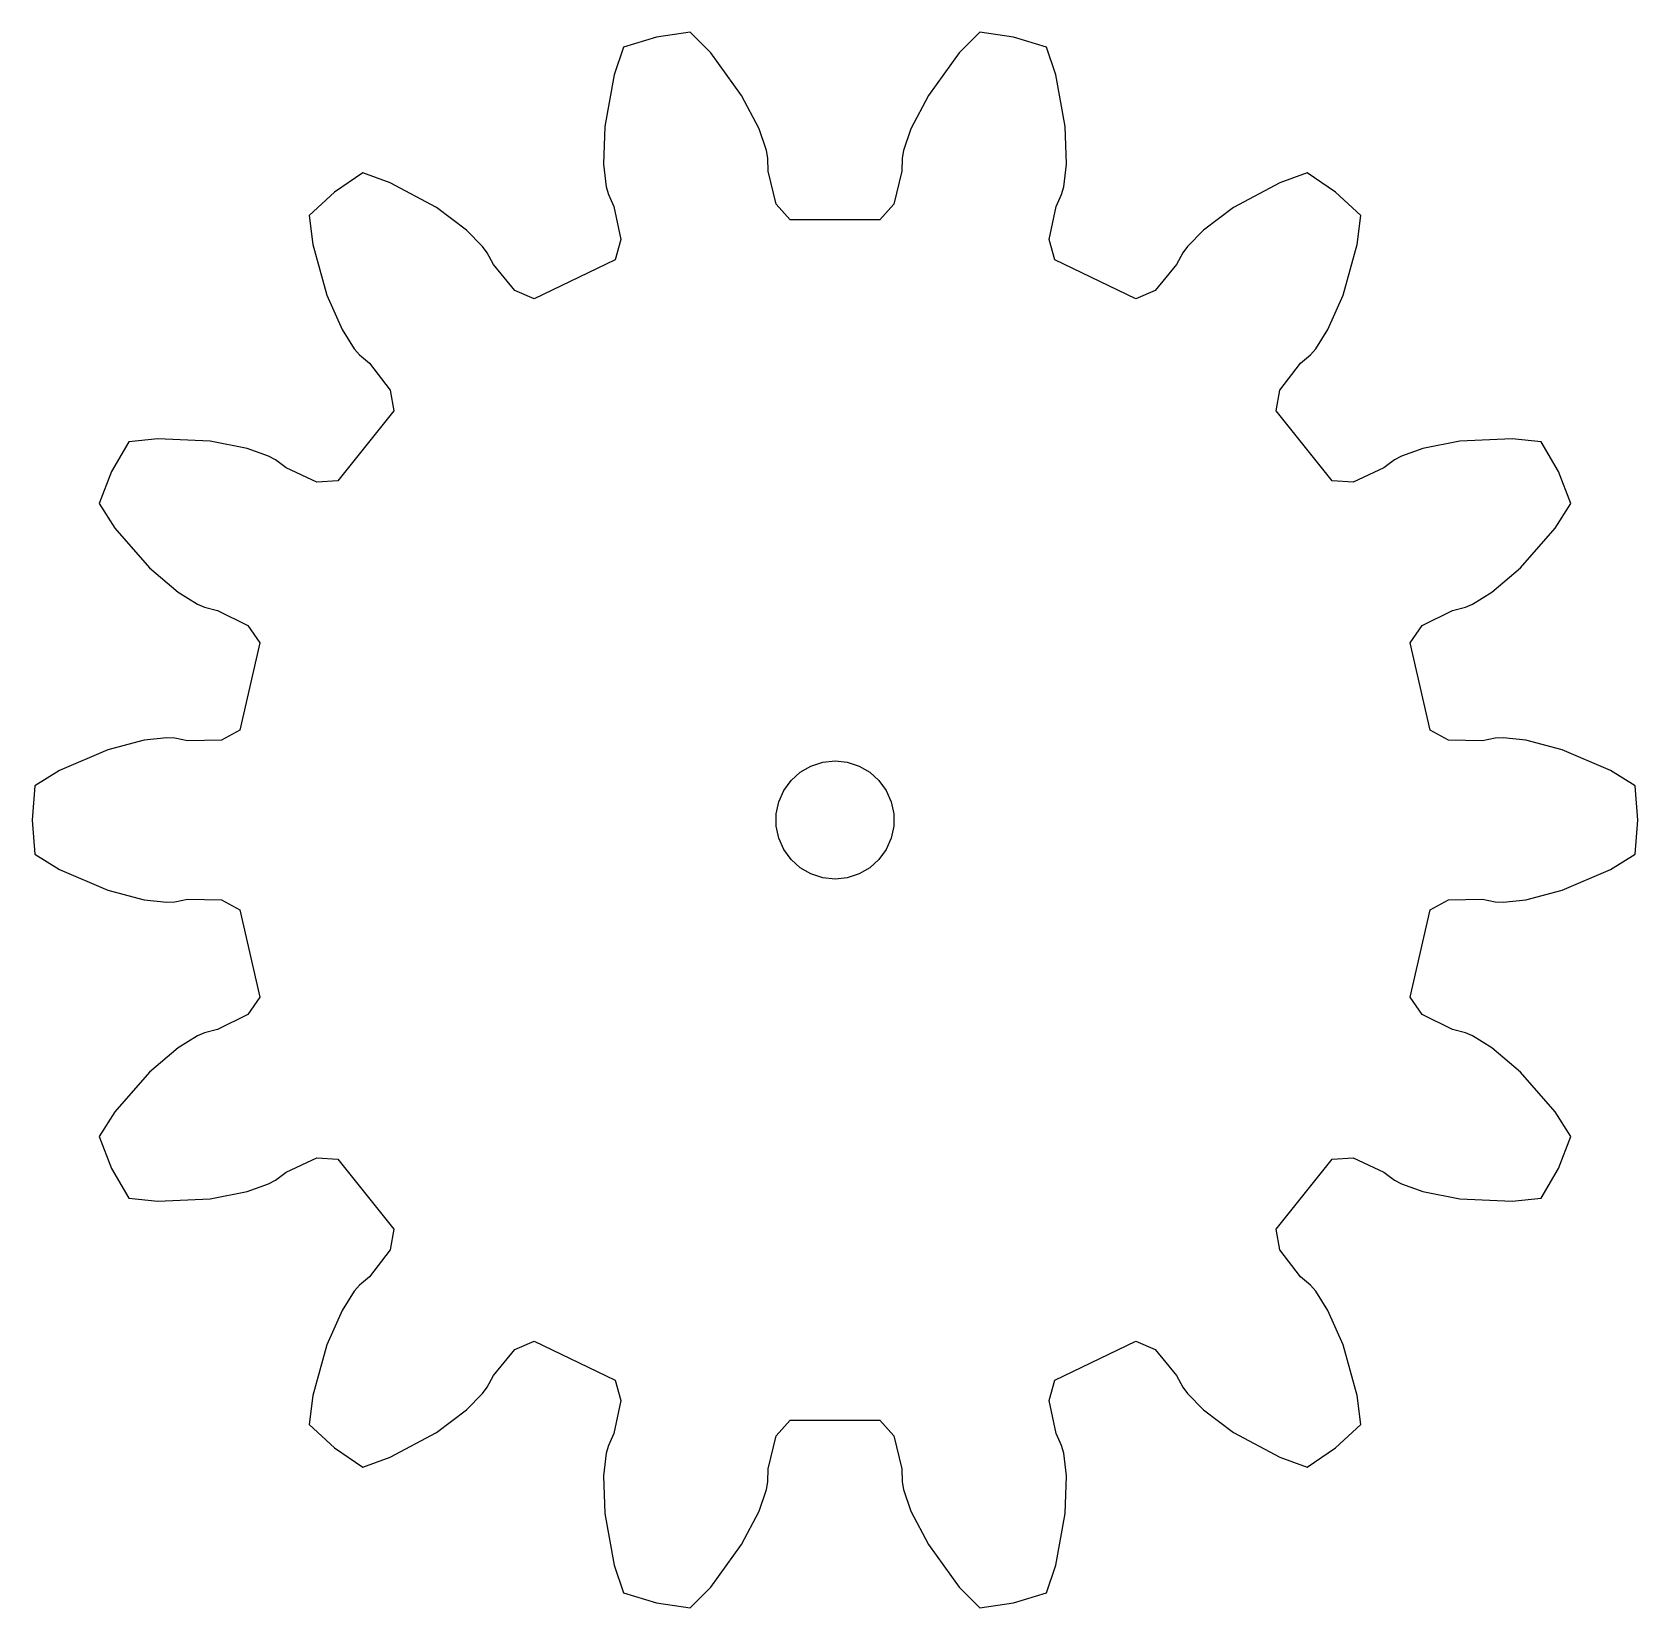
# Model space of a CAD drawing. Header units: metres. Extents: x -20.4 to 20.4, y -20 to 20.
import ezdxf

# ---------------------------------------------------------------- set-up
doc = ezdxf.new("R2010")
doc.units = ezdxf.units.M

msp = doc.modelspace()

# ---------------------------------------------------------------- linework, layer by layer
for p, q in [((-3.672, 19.991), (-4.533, 19.861)), ((-3.153, 19.464), (-3.672, 19.991)), ((3.672, 19.991), (3.153, 19.464)), ((4.533, 19.861), (3.672, 19.991)), ((-5.365, 19.605), (-5.604, 18.904)), ((-4.533, 19.861), (-5.365, 19.605)), ((5.365, 19.605), (4.533, 19.861)), ((5.604, 18.904), (5.365, 19.605)), ((-2.369, 18.385), (-3.153, 19.464)), ((3.153, 19.464), (2.369, 18.385)), ((-5.604, 18.904), (-5.843, 17.592)), ((5.843, 17.592), (5.604, 18.904)), ((-1.928, 17.538), (-2.369, 18.385)), ((2.369, 18.385), (1.928, 17.538)), ((-5.843, 17.592), (-5.872, 16.637)), ((-1.741, 16.991), (-1.928, 17.538)), ((1.928, 17.538), (1.741, 16.991)), ((5.872, 16.637), (5.843, 17.592)), ((-1.706, 16.796), (-1.741, 16.991)), ((-1.696, 16.46), (-1.706, 16.796)), ((1.706, 16.796), (1.696, 16.46)), ((1.741, 16.991), (1.706, 16.796)), ((-11.982, 16.418), (-12.702, 15.927)), ((-11.286, 16.168), (-11.982, 16.418)), ((-5.872, 16.637), (-5.803, 16.064)), ((-1.493, 15.626), (-1.696, 16.46)), ((1.696, 16.46), (1.493, 15.626)), ((5.803, 16.064), (5.872, 16.637)), ((11.982, 16.418), (11.286, 16.168)), ((12.702, 15.927), (11.982, 16.418)), ((-12.702, 15.927), (-13.34, 15.335)), ((-10.111, 15.537), (-11.286, 16.168)), ((-5.803, 16.064), (-5.751, 15.872)), ((5.751, 15.872), (5.803, 16.064)), ((11.286, 16.168), (10.111, 15.537)), ((13.34, 15.335), (12.702, 15.927)), ((-9.346, 14.964), (-10.111, 15.537)), ((-5.751, 15.872), (-5.614, 15.566)), ((-5.614, 15.566), (-5.435, 14.726)), ((-1.139, 15.229), (-1.493, 15.626)), ((1.493, 15.626), (1.139, 15.229)), ((5.435, 14.726), (5.614, 15.566)), ((5.614, 15.566), (5.751, 15.872)), ((10.111, 15.537), (9.346, 14.964)), ((-13.34, 15.335), (-13.252, 14.601)), ((1.139, 15.229), (-1.139, 15.229)), ((13.252, 14.601), (13.34, 15.335)), ((-8.941, 14.553), (-9.346, 14.964)), ((-5.435, 14.726), (-5.582, 14.215)), ((5.582, 14.215), (5.435, 14.726)), ((9.346, 14.964), (8.941, 14.553)), ((-13.252, 14.601), (-12.897, 13.315)), ((-8.824, 14.392), (-8.941, 14.553)), ((-8.669, 14.094), (-8.824, 14.392)), ((8.824, 14.392), (8.669, 14.094)), ((8.941, 14.553), (8.824, 14.392)), ((12.897, 13.315), (13.252, 14.601)), ((-8.125, 13.431), (-8.669, 14.094)), ((-5.582, 14.215), (-7.633, 13.227)), ((7.633, 13.227), (5.582, 14.215)), ((8.669, 14.094), (8.125, 13.431)), ((-12.897, 13.315), (-12.509, 12.442)), ((-7.633, 13.227), (-8.125, 13.431)), ((8.125, 13.431), (7.633, 13.227)), ((12.509, 12.442), (12.897, 13.315)), ((-12.509, 12.442), (-12.199, 11.955)), ((12.199, 11.955), (12.509, 12.442)), ((-12.199, 11.955), (-12.068, 11.806)), ((12.068, 11.806), (12.199, 11.955)), ((-12.068, 11.806), (-11.812, 11.588)), ((-11.812, 11.588), (-11.286, 10.91)), ((11.286, 10.91), (11.812, 11.588)), ((11.812, 11.588), (12.068, 11.806)), ((-11.286, 10.91), (-11.197, 10.385)), ((11.197, 10.385), (11.286, 10.91)), ((-11.197, 10.385), (-12.616, 8.605)), ((12.616, 8.605), (11.197, 10.385)), ((-17.919, 9.593), (-18.354, 8.839)), ((-17.183, 9.67), (-17.919, 9.593)), ((-15.851, 9.611), (-17.183, 9.67)), ((-14.914, 9.427), (-15.851, 9.611)), ((-14.37, 9.233), (-14.914, 9.427)), ((14.914, 9.427), (14.37, 9.233)), ((15.851, 9.611), (14.914, 9.427)), ((17.183, 9.67), (15.851, 9.611)), ((17.919, 9.593), (17.183, 9.67)), ((18.354, 8.839), (17.919, 9.593)), ((-14.195, 9.138), (-14.37, 9.233)), ((-13.926, 8.937), (-14.195, 9.138)), ((14.195, 9.138), (13.926, 8.937)), ((14.37, 9.233), (14.195, 9.138)), ((-18.354, 8.839), (-18.672, 8.029)), ((-13.148, 8.575), (-13.926, 8.937)), ((-12.616, 8.605), (-13.148, 8.575)), ((13.148, 8.575), (12.616, 8.605)), ((13.926, 8.937), (13.148, 8.575)), ((18.672, 8.029), (18.354, 8.839)), ((-18.672, 8.029), (-18.274, 7.405)), ((18.274, 7.405), (18.672, 8.029)), ((-18.274, 7.405), (-17.397, 6.4)), ((17.397, 6.4), (18.274, 7.405)), ((-17.397, 6.4), (-16.669, 5.782)), ((16.669, 5.782), (17.397, 6.4)), ((-16.669, 5.782), (-16.178, 5.479)), ((16.178, 5.479), (16.669, 5.782)), ((-16.178, 5.479), (-15.995, 5.4)), ((-15.995, 5.4), (-15.67, 5.316)), ((-15.67, 5.316), (-14.902, 4.933)), ((14.902, 4.933), (15.67, 5.316)), ((15.67, 5.316), (15.995, 5.4)), ((15.995, 5.4), (16.178, 5.479)), ((-14.902, 4.933), (-14.594, 4.499)), ((14.594, 4.499), (14.902, 4.933)), ((-14.594, 4.499), (-15.1, 2.279)), ((15.1, 2.279), (14.594, 4.499)), ((-16.953, 2.083), (-17.527, 2.023)), ((-16.754, 2.074), (-16.953, 2.083)), ((-16.425, 2.01), (-16.754, 2.074)), ((-15.1, 2.279), (-15.566, 2.022)), ((15.566, 2.022), (15.1, 2.279)), ((16.754, 2.074), (16.425, 2.01)), ((16.953, 2.083), (16.754, 2.074)), ((17.527, 2.023), (16.953, 2.083)), ((-18.451, 1.782), (-19.677, 1.257)), ((-17.527, 2.023), (-18.451, 1.782)), ((-15.566, 2.022), (-16.425, 2.01)), ((16.425, 2.01), (15.566, 2.022)), ((18.451, 1.782), (17.527, 2.023)), ((19.677, 1.257), (18.451, 1.782)), ((-19.677, 1.257), (-20.307, 0.868)), ((-0.882, 1.214), (-0.61, 1.37)), ((-0.61, 1.37), (-0.312, 1.467)), ((-0.312, 1.467), (0, 1.5)), ((0, 1.5), (0.312, 1.467)), ((0.312, 1.467), (0.61, 1.37)), ((0.61, 1.37), (0.882, 1.214)), ((20.307, 0.868), (19.677, 1.257)), ((-20.307, 0.868), (-20.372, 0)), ((-1.299, 0.75), (-1.115, 1.004)), ((-1.115, 1.004), (-0.882, 1.214)), ((0.882, 1.214), (1.115, 1.004)), ((1.115, 1.004), (1.299, 0.75)), ((20.372, 0), (20.307, 0.868)), ((-1.492, 0.157), (-1.427, 0.464)), ((-1.427, 0.464), (-1.299, 0.75)), ((1.299, 0.75), (1.427, 0.464)), ((1.427, 0.464), (1.492, 0.157)), ((-20.372, 0), (-20.307, -0.868)), ((-1.492, -0.157), (-1.492, 0.157)), ((1.492, 0.157), (1.492, -0.157)), ((-1.427, -0.464), (-1.492, -0.157)), ((1.492, -0.157), (1.427, -0.464)), ((20.307, -0.868), (20.372, 0)), ((-1.299, -0.75), (-1.427, -0.464)), ((-1.115, -1.004), (-1.299, -0.75)), ((1.299, -0.75), (1.115, -1.004)), ((1.427, -0.464), (1.299, -0.75)), ((-20.307, -0.868), (-19.677, -1.257)), ((-0.882, -1.214), (-1.115, -1.004)), ((-0.61, -1.37), (-0.882, -1.214)), ((0.882, -1.214), (0.61, -1.37)), ((1.115, -1.004), (0.882, -1.214)), ((19.677, -1.257), (20.307, -0.868)), ((-19.677, -1.257), (-18.451, -1.782)), ((-0.312, -1.467), (-0.61, -1.37)), ((0, -1.5), (-0.312, -1.467)), ((0.312, -1.467), (0, -1.5)), ((0.61, -1.37), (0.312, -1.467)), ((18.451, -1.782), (19.677, -1.257)), ((-18.451, -1.782), (-17.527, -2.023)), ((-17.527, -2.023), (-16.953, -2.083)), ((-16.754, -2.074), (-16.425, -2.01)), ((-16.425, -2.01), (-15.566, -2.022)), ((-15.566, -2.022), (-15.1, -2.279)), ((15.1, -2.279), (15.566, -2.022)), ((15.566, -2.022), (16.425, -2.01)), ((16.425, -2.01), (16.754, -2.074)), ((16.953, -2.083), (17.527, -2.023)), ((17.527, -2.023), (18.451, -1.782)), ((-16.953, -2.083), (-16.754, -2.074)), ((-15.1, -2.279), (-14.594, -4.499)), ((14.594, -4.499), (15.1, -2.279)), ((16.754, -2.074), (16.953, -2.083)), ((-14.594, -4.499), (-14.902, -4.933)), ((14.902, -4.933), (14.594, -4.499)), ((-14.902, -4.933), (-15.67, -5.316)), ((15.67, -5.316), (14.902, -4.933)), ((-16.178, -5.479), (-16.669, -5.782)), ((-15.995, -5.4), (-16.178, -5.479)), ((-15.67, -5.316), (-15.995, -5.4)), ((15.995, -5.4), (15.67, -5.316)), ((16.178, -5.479), (15.995, -5.4)), ((16.669, -5.782), (16.178, -5.479)), ((-16.669, -5.782), (-17.397, -6.4)), ((17.397, -6.4), (16.669, -5.782)), ((-17.397, -6.4), (-18.274, -7.405)), ((18.274, -7.405), (17.397, -6.4)), ((-18.274, -7.405), (-18.672, -8.029)), ((18.672, -8.029), (18.274, -7.405)), ((-18.672, -8.029), (-18.354, -8.839)), ((18.354, -8.839), (18.672, -8.029)), ((-18.354, -8.839), (-17.919, -9.593)), ((-14.195, -9.138), (-13.926, -8.937)), ((-13.926, -8.937), (-13.148, -8.575)), ((-13.148, -8.575), (-12.616, -8.605)), ((-12.616, -8.605), (-11.197, -10.385)), ((11.197, -10.385), (12.616, -8.605)), ((12.616, -8.605), (13.148, -8.575)), ((13.148, -8.575), (13.926, -8.937)), ((13.926, -8.937), (14.195, -9.138)), ((17.919, -9.593), (18.354, -8.839)), ((-14.914, -9.427), (-14.37, -9.233)), ((-14.37, -9.233), (-14.195, -9.138)), ((14.195, -9.138), (14.37, -9.233)), ((14.37, -9.233), (14.914, -9.427)), ((-17.919, -9.593), (-17.183, -9.67)), ((-17.183, -9.67), (-15.851, -9.611)), ((-15.851, -9.611), (-14.914, -9.427)), ((14.914, -9.427), (15.851, -9.611)), ((15.851, -9.611), (17.183, -9.67)), ((17.183, -9.67), (17.919, -9.593)), ((-11.197, -10.385), (-11.286, -10.91)), ((11.286, -10.91), (11.197, -10.385)), ((-11.286, -10.91), (-11.812, -11.588)), ((11.812, -11.588), (11.286, -10.91)), ((-12.068, -11.806), (-12.199, -11.955)), ((-11.812, -11.588), (-12.068, -11.806)), ((12.068, -11.806), (11.812, -11.588)), ((12.199, -11.955), (12.068, -11.806)), ((-12.199, -11.955), (-12.509, -12.442)), ((12.509, -12.442), (12.199, -11.955)), ((-12.509, -12.442), (-12.897, -13.315)), ((12.897, -13.315), (12.509, -12.442)), ((-12.897, -13.315), (-13.252, -14.601)), ((-8.669, -14.094), (-8.125, -13.431)), ((-8.125, -13.431), (-7.633, -13.227)), ((-7.633, -13.227), (-5.582, -14.215)), ((5.582, -14.215), (7.633, -13.227)), ((7.633, -13.227), (8.125, -13.431)), ((8.125, -13.431), (8.669, -14.094)), ((13.252, -14.601), (12.897, -13.315)), ((-8.824, -14.392), (-8.669, -14.094)), ((-5.582, -14.215), (-5.435, -14.726)), ((5.435, -14.726), (5.582, -14.215)), ((8.669, -14.094), (8.824, -14.392)), ((-13.252, -14.601), (-13.34, -15.335)), ((-9.346, -14.964), (-8.941, -14.553)), ((-8.941, -14.553), (-8.824, -14.392)), ((8.824, -14.392), (8.941, -14.553)), ((8.941, -14.553), (9.346, -14.964)), ((13.34, -15.335), (13.252, -14.601)), ((-10.111, -15.537), (-9.346, -14.964)), ((-5.435, -14.726), (-5.614, -15.566)), ((5.614, -15.566), (5.435, -14.726)), ((9.346, -14.964), (10.111, -15.537)), ((-13.34, -15.335), (-12.702, -15.927)), ((-1.493, -15.626), (-1.139, -15.229)), ((-1.139, -15.229), (1.139, -15.229)), ((1.139, -15.229), (1.493, -15.626)), ((12.702, -15.927), (13.34, -15.335)), ((-11.286, -16.168), (-10.111, -15.537)), ((-5.751, -15.872), (-5.803, -16.064)), ((-5.614, -15.566), (-5.751, -15.872)), ((-1.696, -16.46), (-1.493, -15.626)), ((1.493, -15.626), (1.696, -16.46)), ((5.751, -15.872), (5.614, -15.566)), ((5.803, -16.064), (5.751, -15.872)), ((10.111, -15.537), (11.286, -16.168)), ((-12.702, -15.927), (-11.982, -16.418)), ((-11.982, -16.418), (-11.286, -16.168)), ((-5.803, -16.064), (-5.872, -16.637)), ((5.872, -16.637), (5.803, -16.064)), ((11.286, -16.168), (11.982, -16.418)), ((11.982, -16.418), (12.702, -15.927)), ((-5.872, -16.637), (-5.843, -17.592)), ((-1.706, -16.796), (-1.696, -16.46)), ((1.696, -16.46), (1.706, -16.796)), ((5.843, -17.592), (5.872, -16.637)), ((-1.928, -17.538), (-1.741, -16.991)), ((-1.741, -16.991), (-1.706, -16.796)), ((1.706, -16.796), (1.741, -16.991)), ((1.741, -16.991), (1.928, -17.538)), ((-5.843, -17.592), (-5.604, -18.904)), ((-2.369, -18.385), (-1.928, -17.538)), ((1.928, -17.538), (2.369, -18.385)), ((5.604, -18.904), (5.843, -17.592)), ((-3.153, -19.464), (-2.369, -18.385)), ((2.369, -18.385), (3.153, -19.464)), ((-5.604, -18.904), (-5.365, -19.605)), ((5.365, -19.605), (5.604, -18.904)), ((-3.672, -19.991), (-3.153, -19.464)), ((3.153, -19.464), (3.672, -19.991)), ((-5.365, -19.605), (-4.533, -19.861)), ((-4.533, -19.861), (-3.672, -19.991)), ((3.672, -19.991), (4.533, -19.861)), ((4.533, -19.861), (5.365, -19.605))]:
    msp.add_line(p, q)

doc.saveas('drawing.dxf')
